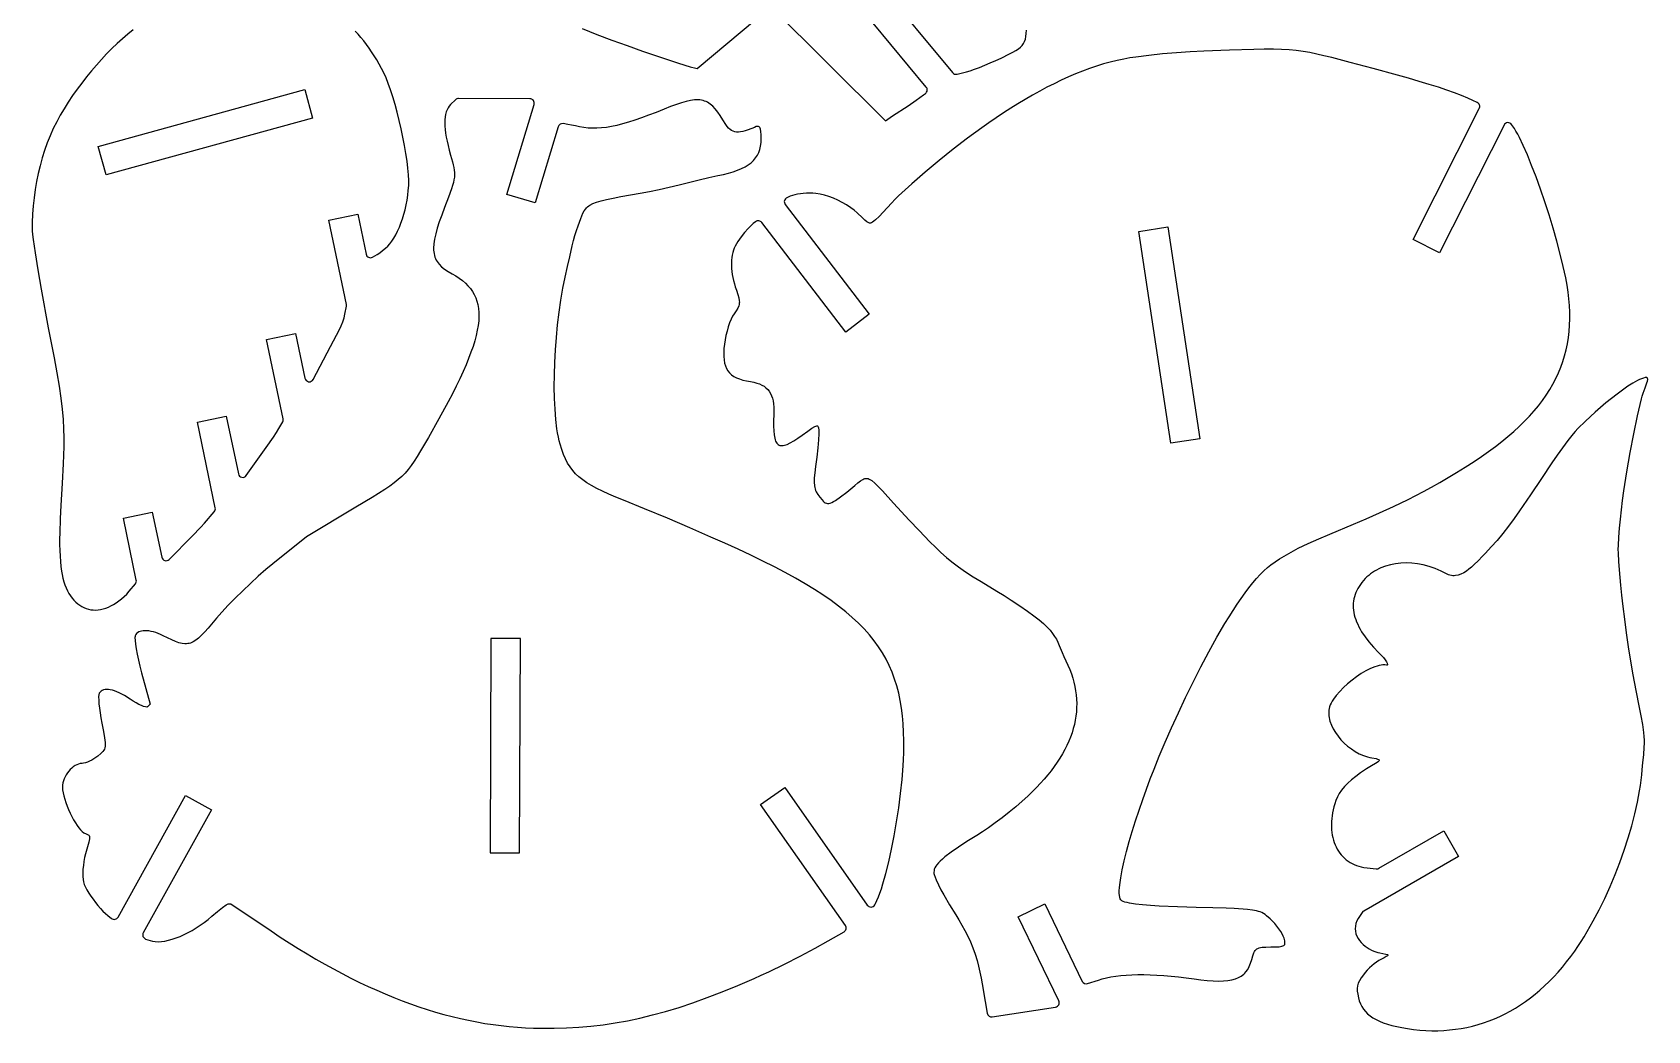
# Model space of a CAD drawing. Header units: millimetres. Extents: x 349 to 570, y 209 to 346.
# Drawn here: x 349.5 to 458.8, y 209.7 to 277.2 of the extents above; entities that cross this region are included whole.
import ezdxf

# ---------------------------------------------------------------- set-up
doc = ezdxf.new("R2010")
doc.units = ezdxf.units.MM

msp = doc.modelspace()

# ---------------------------------------------------------------- linework, layer by layer
at = {"flags": 128}
for points in [[(406.736076, 280.570918), (411.771163, 274.500593, 0.285975), (412.072159, 274.400422), (412.699094, 274.551064), (412.956211, 274.629217), (413.257342, 274.732788), (413.59199, 274.857725), (413.94966, 274.999979), (414.319852, 275.155498), (414.692069, 275.320229), (415.055817, 275.490122), (415.625579, 275.767881), (415.856114, 275.887932), (416.053797, 276.000948), (416.221163, 276.111064), (416.360748, 276.222415), (416.475084, 276.339139), (416.566709, 276.465375), (416.638157, 276.605254), (416.691961, 276.762918), (416.730658, 276.942502), (416.756781, 277.148139), (416.772865, 277.38397)], [(409.932436, 273.092889, 0.427907), (409.982761, 273.523979), (405.196704, 279.294071)], [(351.495779, 240.52201), (351.552128, 240.27833), (351.61748, 240.047241), (351.691492, 239.828833), (351.77381, 239.623188), (351.864094, 239.430395), (351.961993, 239.250537), (352.067161, 239.083703), (352.17925, 238.929976), (352.297916, 238.789443), (352.422809, 238.662191), (352.553582, 238.548305), (352.689891, 238.447869), (352.831386, 238.360972), (352.97772, 238.287699), (353.12855, 238.228134), (353.283525, 238.182366), (353.442299, 238.150478), (353.604525, 238.132558), (353.769856, 238.12869), (353.937946, 238.138961), (354.108446, 238.163457), (354.281012, 238.202264), (354.455294, 238.255467), (354.630947, 238.323151), (354.807622, 238.405405), (354.984974, 238.502313), (355.162656, 238.613961), (355.340319, 238.740435), (355.517619, 238.881821), (355.694207, 239.038203), (355.869736, 239.20967), (356.043859, 239.396307), (356.460095, 239.904548, 0.226859), (356.521646, 240.156031), (355.646952, 244.3392), (357.604614, 244.748544), (358.241187, 241.704169, 0.598998), (358.748799, 241.555285), (360.297335, 243.130889), (360.892176, 243.742455), (361.131231, 244.000722), (361.801609, 244.779565, 0.233305), (361.867885, 245.036675), (360.653245, 250.845615), (362.610907, 251.254959), (363.429103, 247.341984, 0.655012), (363.967629, 247.230078), (365.310269, 249.12716), (365.809469, 249.839242), (366.009312, 250.137616), (366.177863, 250.40694), (366.433116, 250.862184, 0.181232), (366.46509, 251.070305), (365.342018, 256.441329), (367.299679, 256.850673), (367.933717, 253.818424, 0.701943), (368.492439, 253.73934), (369.668948, 255.959213), (370.077422, 256.737981), (370.240699, 257.065165), (370.378085, 257.361598), (370.490642, 257.635315), (370.579429, 257.894354), (370.645509, 258.146751), (370.742076, 258.698299, 0.095149), (370.740221, 258.811438), (369.546489, 264.520387), (371.50415, 264.929731), (372.071874, 262.214623, 0.510555), (372.515513, 262.01621), (372.824651, 262.194674), (372.995597, 262.310198), (373.185455, 262.451806), (373.395901, 262.618799), (373.54132, 262.75167), (373.683619, 262.911028), (373.8221, 263.094971), (373.956062, 263.301598), (374.084806, 263.529004), (374.20763, 263.77529), (374.323835, 264.038552), (374.43272, 264.316889), (374.533586, 264.608399), (374.625732, 264.91118), (374.708458, 265.223329), (374.781065, 265.542945), (374.842852, 265.868124), (374.89312, 266.196969), (374.931166, 266.527573), (374.956293, 266.858036), (374.960953, 267.192986), (374.942295, 267.586179), (374.902181, 268.029178), (374.842472, 268.513542), (374.76503, 269.030834), (374.671716, 269.572613), (374.564391, 270.130441), (374.444915, 270.69588), (374.315153, 271.260491), (374.176962, 271.815834), (374.032205, 272.353471), (373.882744, 272.864962), (373.730439, 273.34187), (373.577151, 273.775757), (373.424742, 274.15818), (373.275073, 274.480702), (372.954523, 275.078728), (372.789538, 275.363592), (372.621273, 275.639132), (372.44962, 275.905428), (372.274472, 276.162562), (372.095723, 276.410612), (371.913267, 276.649663), (371.726997, 276.879794), (371.536807, 277.101085), (371.342589, 277.313619)], [(413.969379, 211.621357), (414.115868, 210.838587, 0.404651), (414.456245, 210.597241), (418.736462, 211.253953, 0.504652), (418.960983, 211.681215), (416.209031, 217.36517), (418.009145, 218.236716), (420.54702, 212.994919, 0.373996), (420.909029, 212.840103), (421.640509, 213.075755), (421.903023, 213.159513), (422.186003, 213.232845), (422.489112, 213.295746), (422.812016, 213.348211), (423.154376, 213.390236), (423.515857, 213.421817), (423.896123, 213.442948), (424.294837, 213.453626), (424.711662, 213.453846), (425.146262, 213.443604), (425.598301, 213.422894), (426.067443, 213.391713), (426.55335, 213.350056), (427.055687, 213.297919), (427.574117, 213.235296), (428.108304, 213.162184), (428.577782, 213.099735), (429.009944, 213.054035), (429.406347, 213.025604), (429.768543, 213.014958), (430.098088, 213.022617), (430.396535, 213.049097), (430.66544, 213.094916), (430.906356, 213.160593), (431.120837, 213.246645), (431.218651, 213.297474), (431.310439, 213.353591), (431.396396, 213.41506), (431.476716, 213.481947), (431.551593, 213.554316), (431.621221, 213.632233), (431.745509, 213.804965), (431.851135, 214.000662), (431.939653, 214.219841), (432.012618, 214.463021), (432.086176, 214.727267), (432.161748, 214.931368), (432.203889, 215.013264), (432.250852, 215.083002), (432.304077, 215.141543), (432.365005, 215.189848), (432.435075, 215.228874), (432.515727, 215.259583), (432.6084, 215.282934), (432.714534, 215.299887), (432.972945, 215.318439), (433.302478, 215.322917), (433.629551, 215.326049), (433.879289, 215.338971), (434.059666, 215.366972), (434.126337, 215.388279), (434.178657, 215.415339), (434.217625, 215.448812), (434.244238, 215.48936), (434.259491, 215.537643), (434.264382, 215.594323), (434.247064, 215.735517), (434.20026, 215.918229), (434.150303, 216.052469), (434.073457, 216.206032), (433.973565, 216.37353), (433.854472, 216.549577), (433.720023, 216.728788), (433.574061, 216.905774), (433.420431, 217.07515), (433.262978, 217.231529), (433.02522, 217.436641), (432.913691, 217.51798), (432.804114, 217.586938), (432.694275, 217.644837), (432.581964, 217.692997), (432.464969, 217.732742), (432.341078, 217.765393), (432.063761, 217.8147), (431.732317, 217.851495), (430.836276, 217.92985), (430.285241, 217.956168), (429.383343, 217.977071), (428.248762, 218.00077), (426.999675, 218.035478), (425.754262, 218.089405), (425.169864, 218.126142), (424.630702, 218.170763), (424.151547, 218.224295), (423.747173, 218.287765), (423.577645, 218.323546), (423.432352, 218.362198), (423.31314, 218.403846), (423.221855, 218.448621), (423.163537, 218.501187), (423.117676, 218.579885), (423.08384, 218.68356), (423.0616, 218.811056), (423.050525, 218.961218), (423.050187, 219.132891), (423.060153, 219.324918), (423.079995, 219.536146), (423.147585, 220.011577), (423.249515, 220.549943), (423.382344, 221.141999), (423.542631, 221.778503), (423.726935, 222.450211), (423.931816, 223.147881), (424.153831, 223.862268), (424.389541, 224.584129), (424.635505, 225.304222), (424.88828, 226.013304), (425.144428, 226.70213), (425.400506, 227.361458), (425.758438, 228.24198), (426.155709, 229.180015), (426.587781, 230.162771), (427.050117, 231.177456), (427.538181, 232.211279), (428.047435, 233.251447), (428.573342, 234.28517), (429.111365, 235.299654), (429.656968, 236.28211), (430.205612, 237.219743), (430.479657, 237.667755), (430.752761, 238.099764), (431.024358, 238.514172), (431.293879, 238.90938), (431.560757, 239.283789), (431.824427, 239.6358), (432.084319, 239.963813), (432.339869, 240.266231), (432.590507, 240.541454), (432.835667, 240.787882), (433.074782, 241.003918), (433.307286, 241.187961), (433.599564, 241.394393), (433.898405, 241.591463), (434.204043, 241.780186), (434.516711, 241.961579), (434.836643, 242.136659), (435.164072, 242.306443), (435.842356, 242.634186), (436.553431, 242.952941), (437.299167, 243.27084), (438.902091, 243.936595), (439.763016, 244.300716), (440.666075, 244.696508), (441.613135, 245.132105), (442.606065, 245.615637), (443.120315, 245.87792), (443.646734, 246.155237), (444.185554, 246.448603), (444.737009, 246.759036), (445.301333, 247.087552), (445.878759, 247.435168), (446.469522, 247.802899), (447.073853, 248.191763), (447.5722, 248.525133), (448.049385, 248.859581), (448.50556, 249.195351), (448.940875, 249.532687), (449.355481, 249.871833), (449.749529, 250.213031), (450.123168, 250.556526), (450.47655, 250.902561), (450.809824, 251.251379), (451.123143, 251.603225), (451.416656, 251.958341), (451.690514, 252.316971), (451.944867, 252.679359), (452.179867, 253.045749), (452.395663, 253.416383), (452.592406, 253.791505), (452.770248, 254.17136), (452.929338, 254.55619), (453.069827, 254.946239), (453.191866, 255.34175), (453.295605, 255.742968), (453.381195, 256.150135), (453.448786, 256.563496), (453.49853, 256.983293), (453.530576, 257.409771), (453.545075, 257.843172), (453.542178, 258.283741), (453.522036, 258.73172), (453.484799, 259.187354), (453.430618, 259.650886), (453.359642, 260.12256), (453.272024, 260.602619), (453.103024, 261.389991), (452.900079, 262.22444), (452.668334, 263.092115), (452.412934, 263.979161), (452.139024, 264.871728), (451.85175, 265.75596), (451.556257, 266.618007), (451.25769, 267.444014), (450.961194, 268.220129), (450.671915, 268.932499), (450.394997, 269.567272), (450.135587, 270.110594), (450.014055, 270.343632), (449.898829, 270.548613), (449.790553, 270.723805), (449.603613, 270.990559, 0.567242), (449.089977, 270.95329), (444.734408, 262.301673), (442.948019, 263.201013), (447.414472, 272.072882, 0.415164), (447.280545, 272.476178), (446.988235, 272.622152), (446.631289, 272.781032), (446.216503, 272.949717), (445.746055, 273.127408), (445.222121, 273.313311), (444.64688, 273.50663), (444.022508, 273.706567), (443.351183, 273.912328), (442.635082, 274.123115), (441.876382, 274.338133), (440.239895, 274.777678), (438.673976, 275.190692), (437.435601, 275.51654), (436.903612, 275.648907), (436.410754, 275.762041), (435.942775, 275.856793), (435.485422, 275.934015), (435.024445, 275.994562), (434.545591, 276.039284), (434.034608, 276.069036), (433.477246, 276.084668), (432.859251, 276.087035), (432.166373, 276.076988), (430.498958, 276.023064), (428.773459, 275.948945), (427.851708, 275.900039), (426.914032, 275.839465), (425.977987, 275.764396), (425.06113, 275.672005), (424.181018, 275.559465), (423.760228, 275.494755), (423.355208, 275.423948), (422.901116, 275.330653), (422.44225, 275.219649), (421.978941, 275.09144), (421.511523, 274.94653), (421.040325, 274.785422), (420.56568, 274.608621), (420.087919, 274.416629), (419.607373, 274.20995), (419.124375, 273.989089), (418.639256, 273.754549), (418.152348, 273.506833), (417.663981, 273.246446), (417.174488, 272.97389), (416.6842, 272.689671), (416.193449, 272.39429), (415.702567, 272.088253), (415.211884, 271.772063), (414.721733, 271.446223), (414.232444, 271.111237), (413.744351, 270.767609), (412.773074, 270.056442), (411.810554, 269.316751), (410.859445, 268.552565), (409.922397, 267.767914), (409.002066, 266.966829), (408.101101, 266.153337), (407.880406, 265.93484), (407.624582, 265.660783), (407.068643, 265.050406), (406.799076, 264.766293), (406.555475, 264.531036), (406.448184, 264.439887), (406.353113, 264.37074), (406.27217, 264.326859), (406.207265, 264.311506), (406.149898, 264.318289), (406.090142, 264.33792), (405.962539, 264.411412), (405.822606, 264.52336), (405.668493, 264.665142), (405.310326, 265.003718), (405.102572, 265.183266), (404.873237, 265.358159), (404.594532, 265.542325), (404.303822, 265.711149), (404.004957, 265.863066), (403.701784, 265.99651), (403.398153, 266.109915), (403.097911, 266.201716), (402.804909, 266.270347), (402.522993, 266.314244), (402.303585, 266.333321), (402.086468, 266.341304), (401.87328, 266.338711), (401.665657, 266.326062), (401.465237, 266.303875), (401.273657, 266.27267), (401.092553, 266.232966), (400.923563, 266.185282), (400.768323, 266.130137), (400.558387, 266.036938, 0.484836), (400.441794, 265.580524), (406.127847, 258.143891), (404.53905, 256.929097), (398.860094, 264.356449, 0.416043), (398.438071, 264.411407), (398.27606, 264.285923), (398.162466, 264.187709), (397.924742, 263.95418), (397.683374, 263.682159), (397.450843, 263.384819), (397.239634, 263.075333), (397.145926, 262.920151), (397.06223, 262.766873), (396.99614, 262.625341), (396.93955, 262.47608), (396.892452, 262.319446), (396.854835, 262.15579), (396.826691, 261.985467), (396.808011, 261.808829), (396.798785, 261.626231), (396.799005, 261.438025), (396.808661, 261.244565), (396.827744, 261.046205), (396.856245, 260.843297), (396.894155, 260.636195), (396.941464, 260.425253), (396.998164, 260.210823), (397.064246, 259.99326), (397.139699, 259.772917), (397.235172, 259.494839), (397.300086, 259.263073), (397.333264, 259.065733), (397.337584, 258.976258), (397.33353, 258.89093), (397.320952, 258.808265), (397.299706, 258.726777), (397.230615, 258.561384), (397.125081, 258.382865), (396.981926, 258.179331), (396.879614, 258.016926), (396.777684, 257.810691), (396.678832, 257.569052), (396.58575, 257.300437), (396.501134, 257.013272), (396.427677, 256.715986), (396.368075, 256.417003), (396.325021, 256.124752), (396.294994, 255.821142), (396.280272, 255.541765), (396.281586, 255.285569), (396.29967, 255.051501), (396.335255, 254.838507), (396.389075, 254.645534), (396.461862, 254.47153), (396.554348, 254.31544), (396.667265, 254.176213), (396.801348, 254.052794), (396.957327, 253.944131), (397.135936, 253.84917), (397.337906, 253.766858), (397.563971, 253.696143), (397.814863, 253.63597), (398.091314, 253.585288), (398.309315, 253.544), (398.509455, 253.492366), (398.692147, 253.4298), (398.857808, 253.355712), (399.006852, 253.269518), (399.139694, 253.170629), (399.256749, 253.058459), (399.358432, 252.932421), (399.445158, 252.791927), (399.517342, 252.636391), (399.575398, 252.465226), (399.619743, 252.277844), (399.65079, 252.073658), (399.668955, 251.852083), (399.674653, 251.612529), (399.668298, 251.354412), (399.654021, 250.940258), (399.652087, 250.573761), (399.663688, 250.254055), (399.690015, 249.980278), (399.73226, 249.751566), (399.759725, 249.65384), (399.791615, 249.567056), (399.828081, 249.491106), (399.869272, 249.425883), (399.915336, 249.371279), (399.966422, 249.327185), (400.022679, 249.293493), (400.084257, 249.270097), (400.151303, 249.256887), (400.223968, 249.253756), (400.3024, 249.260596), (400.386748, 249.277299), (400.573789, 249.339862), (400.786281, 249.440581), (401.025417, 249.578593), (401.292389, 249.753034), (401.588388, 249.963041), (401.961127, 250.23437), (402.241074, 250.429313), (402.441314, 250.548956), (402.515632, 250.580878), (402.574929, 250.594383), (402.62084, 250.589605), (402.655002, 250.566679), (402.679048, 250.525743), (402.694615, 250.46693), (402.706852, 250.296221), (402.704795, 250.055636), (402.684091, 249.654297), (402.637264, 249.103962), (402.571263, 248.477126), (402.493037, 247.846283), (402.441177, 247.424696), (402.410945, 247.073821), (402.403999, 246.78154), (402.421999, 246.535734), (402.440872, 246.426473), (402.466604, 246.324285), (402.499403, 246.227657), (402.539474, 246.135073), (402.642267, 245.955981), (402.776644, 245.774888), (402.940616, 245.577175), (403.013587, 245.498798), (403.083832, 245.435136), (403.153815, 245.386986), (403.225997, 245.355144), (403.302844, 245.340406), (403.386818, 245.343568), (403.480382, 245.365428), (403.585999, 245.406782), (403.706133, 245.468425), (403.843247, 245.551156), (404.178268, 245.783061), (404.610767, 246.108871), (405.153368, 246.554991), (405.359217, 246.731993), (405.534547, 246.87272), (405.689191, 246.972995), (405.76183, 247.006657), (405.832986, 247.02864), (405.903889, 247.038422), (405.975767, 247.035479), (406.049851, 247.019291), (406.127369, 246.989335), (406.209552, 246.945088), (406.297628, 246.88603), (406.496378, 246.721386), (406.733456, 246.491229), (407.018696, 246.191379), (407.773006, 245.365894), (408.83799, 244.211516), (409.50334, 243.503512), (410.231407, 242.749911), (410.606291, 242.377766), (410.981653, 242.020327), (411.352426, 241.686296), (411.713542, 241.384375), (412.159433, 241.048871), (412.647375, 240.714468), (413.164545, 240.382445), (413.698124, 240.054082), (414.76322, 239.413452), (415.269096, 239.103743), (415.740095, 238.802811), (416.326123, 238.410314), (416.829541, 238.059667), (417.25792, 237.74575), (417.618829, 237.463444), (417.919839, 237.207633), (418.168521, 236.973196), (418.372446, 236.755015), (418.539182, 236.547973), (418.676302, 236.346949), (418.791375, 236.146826), (418.891972, 235.942485), (418.985663, 235.728808), (419.18261, 235.25297), (419.301006, 234.980572), (419.442779, 234.678364), (419.577543, 234.389103), (419.698504, 234.100392), (419.805655, 233.812199), (419.898985, 233.524494), (419.978487, 233.237244), (420.044152, 232.950419), (420.095969, 232.663986), (420.133932, 232.377915), (420.15803, 232.092175), (420.168255, 231.806732), (420.164598, 231.521558), (420.147051, 231.236619), (420.115604, 230.951884), (420.070248, 230.667323), (420.010975, 230.382903), (419.937776, 230.098594), (419.850642, 229.814363), (419.749563, 229.53018), (419.634533, 229.246013), (419.50554, 228.961831), (419.362577, 228.677602), (419.205635, 228.393294), (419.034704, 228.108877), (418.849777, 227.824319), (418.650843, 227.539589), (418.437895, 227.254654), (418.210923, 226.969485), (417.969918, 226.684049), (417.714873, 226.398315), (417.445777, 226.112251), (417.162622, 225.825827), (416.865399, 225.53901), (416.477552, 225.185139), (416.048778, 224.81506), (415.593251, 224.43973), (415.12514, 224.070106), (414.658618, 223.717143), (414.207855, 223.391797), (413.787023, 223.105025), (413.410293, 222.867783), (412.741129, 222.458258), (412.158268, 222.079908), (411.662536, 221.73341), (411.254757, 221.419438), (411.084108, 221.27486), (410.935757, 221.138667), (410.809807, 221.010943), (410.706361, 220.891773), (410.625523, 220.781241), (410.567395, 220.679431), (410.532081, 220.586428), (410.519683, 220.502317), (410.50686, 220.358123), (410.504621, 220.284067), (410.516449, 220.217708), (410.654653, 219.865888), (410.811189, 219.521359), (410.983379, 219.182218), (411.168542, 218.846558), (411.567068, 218.178066), (411.985328, 217.500644), (412.195159, 217.153822), (412.401883, 216.799053), (412.602821, 216.434432), (412.795293, 216.058054), (412.976618, 215.668014), (413.144118, 215.262408), (413.295112, 214.83933), (413.426919, 214.396875), (413.525613, 214.015291), (413.621643, 213.611777), (413.707542, 213.206137), (413.775846, 212.818176), (413.969379, 211.621357)], [(354.842374, 217.253397, 0.459438), (355.288285, 217.345052), (359.854885, 225.572194), (361.603565, 224.601563), (356.989793, 216.289439, 0.463724), (357.151854, 215.861087), (357.449327, 215.755629), (357.606212, 215.714444), (357.795905, 215.685822), (358.001901, 215.678411), (358.222477, 215.691495), (358.455913, 215.724354), (358.700489, 215.776265), (358.954483, 215.846513), (359.216176, 215.934374), (359.483845, 216.039134), (359.755772, 216.160066), (360.030237, 216.296457), (360.305517, 216.447583), (360.57989, 216.612726), (360.85164, 216.791166), (361.119043, 216.982184), (361.380379, 217.18506), (361.633927, 217.399072), (362.014641, 217.722657), (362.351692, 217.987681), (362.608511, 218.166796), (362.695404, 218.215588), (362.748524, 218.232645), (362.91681, 218.232892), (365.641572, 216.403798), (366.256895, 215.996146), (366.868346, 215.601924), (367.476034, 215.221095), (368.080067, 214.85362), (368.680556, 214.499456), (369.277608, 214.158569), (369.871337, 213.830916), (370.461849, 213.51646), (371.049255, 213.215159), (371.633663, 212.926976), (372.215183, 212.65187), (372.793926, 212.389803), (373.37, 212.140735), (373.943515, 211.904627), (374.514579, 211.681439), (375.083304, 211.471133), (375.649797, 211.273669), (376.214171, 211.089006), (376.776531, 210.917107), (377.336988, 210.757932), (377.895655, 210.611441), (378.452636, 210.477596), (379.008043, 210.356357), (379.561988, 210.247684), (380.114577, 210.151538), (380.665919, 210.067881), (381.216126, 209.996672), (381.765307, 209.937872), (382.31357, 209.891443), (382.861025, 209.857343), (383.407783, 209.835536), (383.953952, 209.825979), (384.804907, 209.830043), (385.641362, 209.854142), (386.467782, 209.899865), (387.288628, 209.968812), (388.108365, 210.062572), (388.931458, 210.182741), (389.762369, 210.330911), (390.60556, 210.508677), (391.465499, 210.717634), (392.346645, 210.959372), (393.253463, 211.235488), (394.190419, 211.547575), (395.161972, 211.897224), (396.172589, 212.286034), (397.226733, 212.715593), (398.328866, 213.187498), (398.81536, 213.40545), (399.325879, 213.643201), (400.388407, 214.160509), (401.455277, 214.704243), (402.465324, 215.239222), (403.357377, 215.730265), (404.070267, 216.142192), (404.420401, 216.356442, 0.432885), (404.509291, 216.784799), (398.767703, 224.957005), (400.404185, 226.106756), (405.993325, 218.151533, 0.550215), (406.499574, 218.175686), (406.548652, 218.261983), (406.648553, 218.46829), (406.749527, 218.705932), (406.851182, 218.973011), (406.953123, 219.267626), (407.054955, 219.587885), (407.25672, 220.297734), (407.453321, 221.087374), (407.641607, 221.941624), (407.818424, 222.845302), (407.98062, 223.783224), (408.125041, 224.740213), (408.248534, 225.701085), (408.347944, 226.650657), (408.420124, 227.573747), (408.445014, 228.020619), (408.461914, 228.455177), (408.470428, 228.875524), (408.470164, 229.279761), (408.455272, 229.860472), (408.424258, 230.422759), (408.376199, 230.9675), (408.310171, 231.495572), (408.22525, 232.007849), (408.12051, 232.505206), (407.995033, 232.988518), (407.847889, 233.458662), (407.678156, 233.916513), (407.48491, 234.362945), (407.267228, 234.798834), (407.024185, 235.225057), (406.754858, 235.642488), (406.458323, 236.052004), (406.133653, 236.454477), (405.77993, 236.850785), (405.396224, 237.241802), (404.981613, 237.628405), (404.535176, 238.011468), (404.055986, 238.391868), (403.543119, 238.770481), (402.995652, 239.148179), (402.41266, 239.525838), (401.793222, 239.904336), (401.136409, 240.284548), (400.441303, 240.667347), (399.706977, 241.053611), (398.932506, 241.444213), (398.116966, 241.840032), (397.259436, 242.241939), (396.358989, 242.650811), (395.414703, 243.067525), (393.995855, 243.681363), (392.462984, 244.335065), (390.925793, 244.978417), (389.493991, 245.561203), (388.974229, 245.772588), (388.500933, 245.97447), (388.071343, 246.169616), (387.6827, 246.360793), (387.332244, 246.550767), (387.017212, 246.742306), (386.734848, 246.938177), (386.482391, 247.141146), (386.257077, 247.353983), (386.056149, 247.579449), (385.876848, 247.820318), (385.716412, 248.079351), (385.572082, 248.359318), (385.441095, 248.662986), (385.320694, 248.993122), (385.208116, 249.352491), (385.14568, 249.585885), (385.088731, 249.839248), (385.037225, 250.111502), (384.991117, 250.401571), (384.914916, 251.030829), (384.859768, 251.718391), (384.825312, 252.45563), (384.811192, 253.23391), (384.817043, 254.044608), (384.84251, 254.879088), (384.887231, 255.728722), (384.950846, 256.58488), (385.032998, 257.43893), (385.133324, 258.282244), (385.251467, 259.106189), (385.387065, 259.902139), (385.53976, 260.66146), (385.709192, 261.375522), (385.866247, 262.044667), (386.027061, 262.768722), (386.113704, 263.132221), (386.207079, 263.486506), (386.309115, 263.82393), (386.421745, 264.136845), (386.601029, 264.617365), (386.676189, 264.817692), (386.752296, 264.995073), (386.837298, 265.152269), (386.939147, 265.292036), (386.998873, 265.356248), (387.065793, 265.417137), (387.140898, 265.475047), (387.225185, 265.530325), (387.425274, 265.634362), (387.674009, 265.732006), (387.979342, 265.826016), (388.349221, 265.91915), (388.791601, 266.014166), (389.314426, 266.113824), (390.633219, 266.338097), (391.250681, 266.450526), (391.901568, 266.588728), (393.258375, 266.911828), (394.613141, 267.246146), (395.261479, 267.398369), (395.875371, 267.530426), (396.253663, 267.612447), (396.603276, 267.700779), (396.924799, 267.796182), (397.218814, 267.899422), (397.48591, 268.011263), (397.726672, 268.13247), (397.941686, 268.263807), (398.131538, 268.406038), (398.296815, 268.559927), (398.4381, 268.726239), (398.555981, 268.905739), (398.651045, 269.09919), (398.723878, 269.307355), (398.775065, 269.531003), (398.805191, 269.770893), (398.814844, 270.027793), (398.810624, 270.302594), (398.796904, 270.516663), (398.770749, 270.674881), (398.75209, 270.734569), (398.729223, 270.782122), (398.701778, 270.818152), (398.669391, 270.843264), (398.631692, 270.858074), (398.588316, 270.863185), (398.483062, 270.84676), (398.350694, 270.798867), (397.923246, 270.62977), (397.738043, 270.56747), (397.569528, 270.52056), (397.41596, 270.489452), (397.275593, 270.474568), (397.146688, 270.47632), (397.027498, 270.495129), (396.916281, 270.531408), (396.811294, 270.585578), (396.710795, 270.658052), (396.613041, 270.749249), (396.516286, 270.859584), (396.41879, 270.989476), (396.214599, 271.309594), (396.041555, 271.589892), (395.872577, 271.836303), (395.704665, 272.049374), (395.53483, 272.229654), (395.360077, 272.377693), (395.26992, 272.439792), (395.17741, 272.494039), (395.082174, 272.540499), (394.983837, 272.579241), (394.882025, 272.610335), (394.776362, 272.633849), (394.666477, 272.64985), (394.551992, 272.65841), (394.307735, 272.653474), (394.040594, 272.61959), (393.747578, 272.557307), (393.425688, 272.467173), (393.071935, 272.349737), (392.683322, 272.20555), (392.256857, 272.035157), (391.70686, 271.813196), (391.191045, 271.613409), (390.707049, 271.435351), (390.25251, 271.278572), (389.825067, 271.142625), (389.422354, 271.027064), (389.042011, 270.93144), (388.681675, 270.855305), (388.338983, 270.798211), (388.011572, 270.759711), (387.697078, 270.739358), (387.393141, 270.736702), (387.097396, 270.751296), (386.807483, 270.782694), (386.521039, 270.830447), (386.235698, 270.894107), (385.978952, 270.95308), (385.732157, 270.999717), (385.405359, 271.047664, 0.371635), (385.074615, 270.837547), (383.518426, 265.682945), (381.603779, 266.260981), (383.43972, 272.342216, 0.501007), (383.154378, 272.728916), (378.33673, 272.758718, 0.200901), (378.122432, 272.670544), (377.795957, 272.343113), (377.70365, 272.237574), (377.623635, 272.118334), (377.555915, 271.985234), (377.500487, 271.838109), (377.457351, 271.676799), (377.42651, 271.501143), (377.407961, 271.310976), (377.401705, 271.106139), (377.407741, 270.88647), (377.426071, 270.651807), (377.456693, 270.401987), (377.499607, 270.13685), (377.554814, 269.856233), (377.622312, 269.559976), (377.702103, 269.247914), (377.794187, 268.919889), (377.926718, 268.454756), (377.977083, 268.257283), (378.016072, 268.076497), (378.043104, 267.907374), (378.0576, 267.744882), (378.05898, 267.583989), (378.046662, 267.41967), (378.020064, 267.246894), (377.97861, 267.060631), (377.921715, 266.855853), (377.848801, 266.627529), (377.652589, 266.080131), (377.385329, 265.378199), (377.19308, 264.864771), (377.029047, 264.396733), (376.893574, 263.971005), (376.787007, 263.584512), (376.709691, 263.234174), (376.66197, 262.916916), (376.644187, 262.629661), (376.646632, 262.496323), (376.656689, 262.369333), (376.674404, 262.248304), (376.69982, 262.132853), (376.732979, 262.022594), (376.773924, 261.917144), (376.822698, 261.816118), (376.879344, 261.719132), (376.943907, 261.625797), (377.016428, 261.535735), (377.185518, 261.36388), (377.38696, 261.200487), (377.621097, 261.042482), (377.888274, 260.886787), (378.142325, 260.739336), (378.377663, 260.585301), (378.594197, 260.424053), (378.791837, 260.254967), (378.970494, 260.07742), (379.130078, 259.890783), (379.270498, 259.694435), (379.391663, 259.487746), (379.493484, 259.270095), (379.575873, 259.040854), (379.638734, 258.799397), (379.681982, 258.545101), (379.705524, 258.277341), (379.709273, 257.995489), (379.693133, 257.69892), (379.657018, 257.387012), (379.60084, 257.059137), (379.524502, 256.714668), (379.427919, 256.352984), (379.311, 255.973457), (379.173653, 255.575461), (379.01579, 255.158372), (378.83732, 254.721565), (378.638152, 254.264414), (378.418198, 253.786295), (378.177363, 253.286579), (377.915562, 252.764645), (377.632702, 252.219864), (377.003448, 251.059267), (376.288878, 249.799784), (375.763724, 248.898546), (375.538387, 248.526222), (375.328275, 248.196881), (375.126192, 247.903612), (374.924935, 247.639502), (374.717307, 247.397642), (374.496107, 247.17112), (374.254135, 246.953023), (373.984192, 246.736445), (373.679078, 246.514468), (373.331597, 246.280186), (372.480722, 245.747056), (371.373972, 245.081766), (368.030278, 243.0823), (365.77249, 241.265639), (365.28722, 240.862508), (364.773172, 240.41257), (364.245981, 239.930955), (363.721284, 239.432791), (363.21472, 238.933206), (362.741922, 238.44733), (362.318528, 237.990289), (361.960175, 237.577213), (361.39614, 236.91105), (361.155124, 236.642975), (360.935456, 236.416274), (360.732644, 236.229478), (360.542196, 236.08111), (360.359622, 235.969702), (360.269884, 235.927397), (360.180432, 235.893781), (360.090701, 235.868667), (360.000132, 235.851872), (359.908164, 235.843216), (359.814234, 235.842509), (359.618245, 235.864216), (359.407676, 235.915521), (359.178033, 235.994953), (358.924828, 236.10104), (358.329763, 236.38729), (358.1599, 236.4679), (357.993654, 236.537724), (357.83175, 236.596761), (357.674902, 236.645012), (357.52383, 236.68248), (357.379254, 236.709167), (357.24189, 236.725071), (357.112458, 236.730199), (356.991677, 236.724546), (356.880266, 236.708118), (356.778944, 236.680917), (356.688426, 236.642944), (356.609436, 236.594196), (356.542689, 236.534679), (356.488903, 236.464395), (356.4488, 236.383342), (356.437702, 236.335472), (356.432719, 236.2672), (356.440207, 236.074573), (356.469493, 235.815701), (356.518805, 235.500829), (356.58637, 235.140198), (356.670417, 234.744052), (356.769173, 234.322631), (356.880867, 233.886178), (357.450911, 231.750155), (357.279602, 231.578344), (357.256916, 231.564388), (357.224596, 231.557781), (357.133468, 231.565565), (357.011058, 231.599598), (356.86221, 231.657781), (356.691765, 231.738015), (356.504562, 231.838201), (356.305446, 231.956242), (356.099254, 232.090035), (355.714611, 232.334033), (355.534495, 232.435468), (355.362733, 232.523154), (355.19949, 232.597056), (355.04493, 232.657144), (354.899215, 232.703388), (354.762513, 232.735754), (354.634984, 232.754212), (354.516793, 232.758731), (354.408105, 232.749278), (354.309082, 232.725822), (354.219891, 232.688332), (354.14069, 232.636776), (354.071648, 232.571121), (354.012928, 232.491339), (353.997105, 232.453723), (353.985267, 232.399493), (353.973176, 232.245325), (353.975941, 232.037111), (353.992847, 231.783119), (354.023175, 231.491621), (354.066211, 231.17089), (354.121237, 230.829192), (354.187539, 230.474802), (354.298155, 229.912148), (354.373474, 229.479147), (354.410609, 229.151472), (354.413955, 229.019528), (354.406671, 228.904794), (354.388397, 228.804226), (354.358773, 228.714785), (354.317436, 228.633429), (354.264027, 228.557118), (354.198184, 228.48281), (354.119545, 228.407464), (353.922439, 228.241493), (353.789988, 228.141513), (353.64832, 228.048214), (353.501829, 227.963639), (353.354909, 227.889833), (353.211957, 227.82884), (353.077368, 227.782703), (352.955536, 227.753466), (352.850858, 227.743174), (352.730529, 227.733344), (352.610001, 227.705103), (352.490383, 227.659803), (352.372789, 227.598794), (352.258331, 227.523426), (352.148122, 227.435049), (352.043274, 227.335014), (351.944898, 227.224672), (351.854109, 227.105371), (351.772016, 226.978465), (351.699733, 226.845301), (351.638375, 226.707231), (351.589051, 226.565606), (351.552873, 226.421774), (351.530956, 226.27709), (351.52441, 226.132899), (351.536243, 225.959012), (351.567093, 225.764667), (351.615119, 225.553726), (351.678483, 225.330043), (351.755343, 225.097481), (351.843859, 224.859899), (351.942191, 224.621153), (352.0485, 224.385105), (352.160943, 224.155614), (352.277681, 223.936538), (352.396874, 223.731736), (352.516681, 223.545068), (352.635264, 223.380395), (352.75078, 223.241572), (352.86139, 223.132459), (352.965254, 223.056919), (353.135479, 222.968935), (353.257407, 222.910801), (353.300866, 222.884201), (353.332978, 222.854594), (353.353988, 222.818487), (353.364133, 222.772391), (353.36366, 222.712818), (353.352812, 222.636273), (353.300954, 222.418316), (353.083391, 221.625202), (353.023418, 221.371863), (352.974552, 221.107619), (352.937346, 220.840252), (352.912355, 220.577543), (352.900136, 220.327271), (352.90124, 220.097217), (352.916224, 219.895163), (352.945638, 219.728887), (352.999584, 219.561178), (353.079454, 219.376637), (353.182022, 219.179084), (353.304067, 218.972333), (353.442361, 218.760203), (353.593679, 218.546509), (353.754797, 218.335067), (353.922492, 218.129693), (354.093536, 217.934205), (354.264704, 217.752418), (354.432774, 217.588149), (354.594519, 217.445214), (354.842374, 217.253397)], [(439.221065, 217.259515), (439.13403, 217.093031), (439.070483, 216.920539), (439.029854, 216.74003), (439.015237, 216.557931), (439.028386, 216.382371), (439.066721, 216.21389), (439.127662, 216.053029), (439.208628, 215.90033), (439.307039, 215.756334), (439.420317, 215.621582), (439.545879, 215.496615), (439.681146, 215.381974), (439.82354, 215.278202), (439.970478, 215.185838), (440.119381, 215.105423), (440.267668, 215.037501), (440.412761, 214.98261), (440.552079, 214.941294), (440.683041, 214.914092), (441.091104, 214.842865), (441.195655, 214.810774), (441.223453, 214.793404), (441.235081, 214.774309), (441.230651, 214.752862), (441.210276, 214.728431), (441.122135, 214.668095), (440.971554, 214.588261), (440.759427, 214.483888), (440.618509, 214.40561), (440.465853, 214.303791), (440.306316, 214.182719), (440.144755, 214.046679), (439.986024, 213.899961), (439.834982, 213.746849), (439.696484, 213.591634), (439.575387, 213.4386), (439.426614, 213.226609), (439.312019, 213.037273), (439.22969, 212.861876), (439.177712, 212.691701), (439.154169, 212.518029), (439.157148, 212.332144), (439.184734, 212.125329), (439.235011, 211.888866), (439.295293, 211.677743), (439.37217, 211.479266), (439.466297, 211.293021), (439.578327, 211.1186), (439.708912, 210.955588), (439.858708, 210.803576), (440.028368, 210.662153), (440.218545, 210.530906), (440.429894, 210.409423), (440.663068, 210.297295), (440.91872, 210.194108), (441.197504, 210.099452), (441.500074, 210.012916), (441.827084, 209.934087), (442.179187, 209.862554), (442.557037, 209.797906), (442.972866, 209.739895), (443.385867, 209.696751), (443.795922, 209.668418), (444.202917, 209.654844), (444.606734, 209.655975), (445.007255, 209.671755), (445.404366, 209.702132), (445.797948, 209.747052), (446.187885, 209.806458), (446.574061, 209.8803), (446.956359, 209.96852), (447.334661, 210.071067), (447.708852, 210.187884), (448.078814, 210.31892), (448.444431, 210.46412), (448.805586, 210.623427), (449.162163, 210.79679), (449.514044, 210.984156), (449.861114, 211.185467), (450.203254, 211.400672), (450.54035, 211.629715), (450.872282, 211.872543), (451.198937, 212.129102), (451.520195, 212.399337), (451.835941, 212.683195), (452.146059, 212.980621), (452.450431, 213.291562), (452.74894, 213.615962), (453.04147, 213.953769), (453.327904, 214.304928), (453.608126, 214.669385), (453.882019, 215.047084), (454.096857, 215.359463), (454.30963, 215.683428), (454.520078, 216.018278), (454.727942, 216.363316), (455.134876, 217.081152), (455.528352, 217.831342), (455.90629, 218.608287), (456.266611, 219.406392), (456.607235, 220.220062), (456.926082, 221.043699), (457.221071, 221.871708), (457.490124, 222.698492), (457.731159, 223.518457), (457.942099, 224.326003), (458.120862, 225.115537), (458.265369, 225.881462), (458.324126, 226.253823), (458.373541, 226.618182), (458.413349, 226.973841), (458.443296, 227.3201), (458.488687, 227.800862), (458.543665, 228.319013), (458.584945, 228.837328), (458.593173, 229.084916), (458.589246, 229.318588), (458.572404, 229.575385), (458.547089, 229.840497), (458.474795, 230.39079), (458.379868, 230.959728), (458.269811, 231.537568), (458.034322, 232.680993), (457.828351, 233.743134), (457.673095, 234.676055), (457.523599, 235.631683), (457.383469, 236.583003), (457.256307, 237.503002), (457.145721, 238.364665), (457.055315, 239.140976), (456.988693, 239.804923), (456.94946, 240.329491), (456.911443, 240.849658), (456.864799, 241.410348), (456.830986, 241.971063), (456.825598, 242.238772), (456.831463, 242.4913), (456.8665, 243.067055), (456.913558, 243.662704), (456.971855, 244.275269), (457.04061, 244.901773), (457.119039, 245.539235), (457.20636, 246.184679), (457.404548, 247.4876), (457.628913, 248.786709), (457.873194, 250.058183), (458.131131, 251.278196), (458.396465, 252.422923), (458.446608, 252.604808), (458.509106, 252.798503), (458.643336, 253.16735), (458.76275, 253.498649), (458.798005, 253.624379), (458.814056, 253.723612), (458.808721, 253.796431), (458.797354, 253.822963), (458.779822, 253.842926), (458.755856, 253.856328), (458.725182, 253.863181), (458.642618, 253.857281), (458.527112, 253.828334), (458.401053, 253.784918), (458.265256, 253.727895), (458.120538, 253.658133), (457.807605, 253.483851), (457.468781, 253.268992), (457.110595, 253.020481), (456.739579, 252.745239), (456.36226, 252.450189), (455.985167, 252.142252), (455.614829, 251.828352), (455.257776, 251.515412), (454.60964, 250.920096), (454.092991, 250.411688), (453.900298, 250.207379), (453.760063, 250.045563), (453.405734, 249.593563), (453.050597, 249.11567), (452.694367, 248.615948), (452.336753, 248.098458), (451.616225, 247.026432), (450.886709, 245.932094), (450.145897, 244.847948), (449.770536, 244.319855), (449.391487, 243.806499), (449.008461, 243.311944), (448.621171, 242.840251), (448.229329, 242.395484), (447.832645, 241.981706), (447.619587, 241.758881), (447.356274, 241.480633), (447.05216, 241.181114), (446.887759, 241.034052), (446.716703, 240.89448), (446.540175, 240.766668), (446.359355, 240.654885), (446.175427, 240.563399), (445.989572, 240.496481), (445.802972, 240.458399), (445.709762, 240.451506), (445.616808, 240.453423), (445.52426, 240.464683), (445.432264, 240.485821), (445.340968, 240.517371), (445.250519, 240.559864), (444.840358, 240.762946), (444.432151, 240.933166), (444.027289, 241.071221), (443.627162, 241.177806), (443.233158, 241.253621), (442.846668, 241.299362), (442.469081, 241.315726), (442.101789, 241.303409), (441.74618, 241.263109), (441.403644, 241.195523), (441.07557, 241.101349), (440.763349, 240.981281), (440.613618, 240.911756), (440.468371, 240.836019), (440.327781, 240.754157), (440.192024, 240.666259), (440.061273, 240.572408), (439.935699, 240.472696), (439.815481, 240.367208), (439.700787, 240.256031), (439.580253, 240.127275), (439.469348, 239.996477), (439.368064, 239.863665), (439.276399, 239.728865), (439.194348, 239.592105), (439.121903, 239.453413), (439.059062, 239.312816), (439.00582, 239.17034), (438.962171, 239.026014), (438.92811, 238.879866), (438.903633, 238.731922), (438.888736, 238.582209), (438.883411, 238.430754), (438.887656, 238.277587), (438.901465, 238.122733), (438.924832, 237.96622), (438.957755, 237.808076), (439.000226, 237.648327), (439.052243, 237.487001), (439.113799, 237.324126), (439.184889, 237.15973), (439.265509, 236.993838), (439.355654, 236.826479), (439.455319, 236.65768), (439.68319, 236.31587), (439.949082, 235.968629), (440.252956, 235.616176), (440.594774, 235.258728), (440.772297, 235.074936), (440.922447, 234.905926), (441.04304, 234.755223), (441.131897, 234.626349), (441.186838, 234.522828), (441.205683, 234.448184), (441.200887, 234.422792), (441.186249, 234.40594), (441.161498, 234.39807), (441.126359, 234.399621), (441.015376, 234.410115), (440.896478, 234.408116), (440.770384, 234.394189), (440.637819, 234.368901), (440.499506, 234.332819), (440.356166, 234.286506), (440.057297, 234.165463), (439.746989, 234.010297), (439.431023, 233.82554), (439.115177, 233.615722), (438.80523, 233.385372), (438.506963, 233.139018), (438.226152, 232.881192), (437.968579, 232.616422), (437.740022, 232.349239), (437.546259, 232.084171), (437.464232, 231.953845), (437.393071, 231.825747), (437.333499, 231.700442), (437.286236, 231.578498), (437.252008, 231.460479), (437.231534, 231.346953), (437.222007, 231.225821), (437.222061, 231.10258), (437.231386, 230.97757), (437.249673, 230.851137), (437.276609, 230.723623), (437.311887, 230.595371), (437.406226, 230.338026), (437.530204, 230.081851), (437.681343, 229.829591), (437.857162, 229.583994), (438.055179, 229.347805), (438.272914, 229.123771), (438.507884, 228.914638), (438.75761, 228.723154), (439.019608, 228.552064), (439.291401, 228.404114), (439.570505, 228.282052), (439.85444, 228.188624), (439.997444, 228.153505), (440.140725, 228.126576), (440.439407, 228.071017), (440.537156, 228.043723), (440.602447, 228.015076), (440.636732, 227.98382), (440.641463, 227.948696), (440.61809, 227.908449), (440.568068, 227.861821), (440.393881, 227.744392), (440.130516, 227.586354), (439.78959, 227.377652), (439.382719, 227.108227), (439.055837, 226.87048), (438.765541, 226.636838), (438.510382, 226.405675), (438.288913, 226.175365), (438.099688, 225.944283), (437.941261, 225.710805), (437.812185, 225.473305), (437.711013, 225.230156), (437.641057, 225.020975), (437.580521, 224.813551), (437.529296, 224.608147), (437.48727, 224.405025), (437.454335, 224.204448), (437.43038, 224.00668), (437.415295, 223.811982), (437.40897, 223.620619), (437.411298, 223.432853), (437.422165, 223.248945), (437.441463, 223.069161), (437.469082, 222.893763), (437.504913, 222.723011), (437.548845, 222.557171), (437.600769, 222.396506), (437.660574, 222.241276), (437.728152, 222.091746), (437.803391, 221.948179), (437.886182, 221.810837), (437.976415, 221.679983), (438.07398, 221.555879), (438.178769, 221.438791), (438.290669, 221.328978), (438.409572, 221.226705), (438.535369, 221.132235), (438.667948, 221.04583), (438.8072, 220.967753), (438.953016, 220.898266), (439.105285, 220.837634), (439.263898, 220.786117), (439.428744, 220.743981), (439.599714, 220.711487), (439.828073, 220.678855), (440.446701, 220.614142, 0.157492), (440.627135, 220.652258), (445.024275, 223.173441), (446.019089, 221.438406), (439.596805, 217.756069, 0.113105), (439.498372, 217.665129), (439.221065, 217.259515)]]:
    msp.add_lwpolyline(points, format="xyb", dxfattribs=at)
for points in [[(386.704749, 277.482511), (387.695783, 277.092508), (388.706981, 276.707703), (389.737609, 276.328532), (390.786931, 275.95543), (391.854211, 275.588837), (393.221827, 275.138303), (394.013426, 274.895557), (394.383201, 274.795328), (394.485349, 274.77234), (399.461938, 278.953566), (407.218294, 271.249593), (407.708091, 271.569137), (408.756164, 272.265219), (409.31355, 272.646552), (409.799297, 272.992531), (409.932436, 273.092889)], [(356.308719, 277.407456), (355.94606, 277.111466), (355.584345, 276.798521), (355.224438, 276.469562), (354.867195, 276.125525), (354.51348, 275.767347), (354.164154, 275.395964), (353.820076, 275.012317), (353.482106, 274.617342), (353.151108, 274.211974), (352.827941, 273.797154), (352.513466, 273.373817), (352.208544, 272.942901), (351.914036, 272.505342), (351.630802, 272.062079), (351.373529, 271.628102), (351.131319, 271.177991), (350.904456, 270.712849), (350.693228, 270.233782), (350.497925, 269.741892), (350.318829, 269.238286), (350.156231, 268.724067), (350.010416, 268.200338), (349.881672, 267.668205), (349.770285, 267.12877), (349.676545, 266.58314), (349.600737, 266.032417), (349.543149, 265.477707), (349.504067, 264.920112), (349.483778, 264.36074), (349.482571, 263.80069), (349.497493, 263.555546), (349.534711, 263.215433), (349.665725, 262.298287), (349.854992, 261.14521), (350.081887, 259.852167), (350.566072, 257.230024), (350.953302, 255.199549), (351.140078, 254.185796), (351.291288, 253.277026), (351.409895, 252.458504), (351.498869, 251.715495), (351.561173, 251.033262), (351.599772, 250.397072), (351.617633, 249.792187), (351.617723, 249.203873), (351.603005, 248.617392), (351.576445, 248.018014), (351.499664, 246.72161), (351.411104, 245.196778), (351.369821, 244.311864), (351.334491, 243.325635), (351.328181, 242.949479), (351.330756, 242.557668), (351.341557, 242.1617), (351.359921, 241.773077), (351.385187, 241.403298), (351.416692, 241.063861), (351.453777, 240.766265), (351.495779, 240.52201)], [(354.480284, 267.58019), (353.949406, 269.508445), (367.926226, 273.356479), (368.457105, 271.428224), (354.480284, 267.58019)], [(424.368295, 263.756525), (426.345897, 264.054999), (428.509368, 249.720486), (426.531765, 249.422011), (424.368295, 263.756525)], [(380.466651, 221.703359), (382.466636, 221.695879), (382.520861, 236.192635), (380.520875, 236.200116), (380.466651, 221.703359)]]:
    msp.add_lwpolyline(points, dxfattribs=at)

doc.saveas('drawing.dxf')
